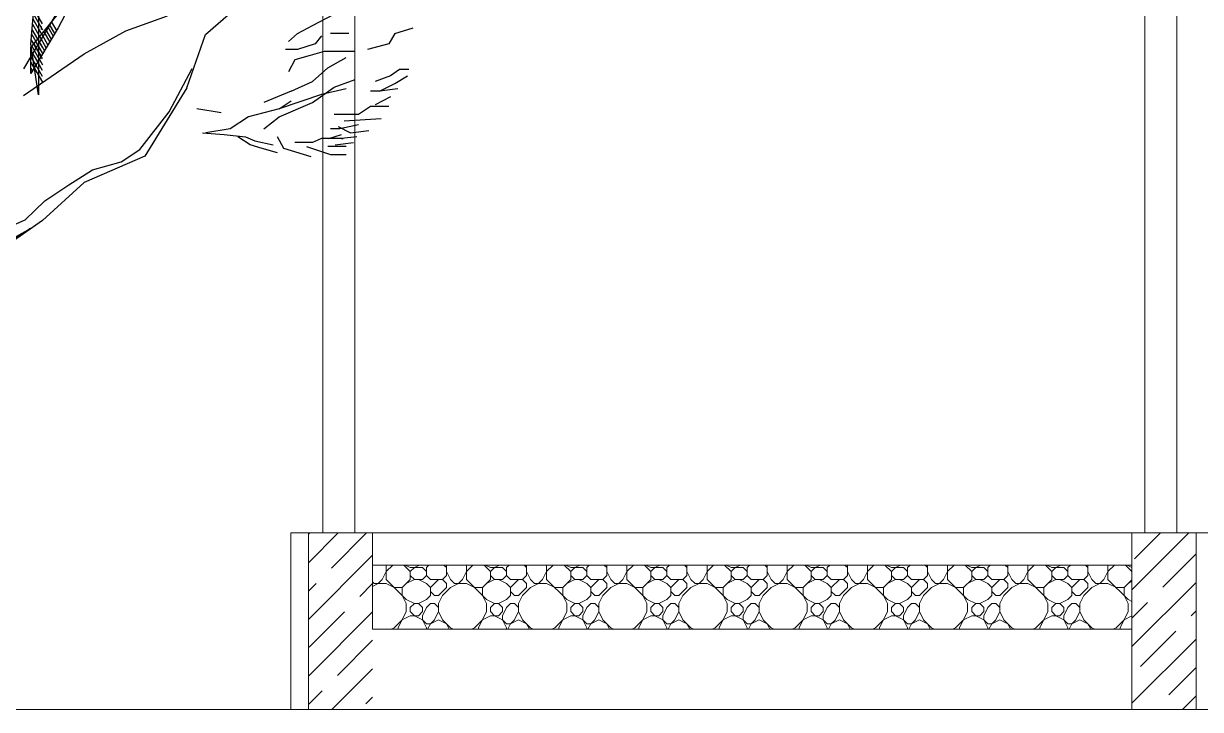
# Model space of a CAD drawing. Header units: millimetres. Extents: x 53645 to 137188, y 78097 to 135533.
# Drawn here: x 57314 to 60983, y 103030 to 105167 of the extents above; entities that cross this region are included whole.
import ezdxf

# ---------------------------------------------------------------- set-up
doc = ezdxf.new("R2010")
doc.units = ezdxf.units.MM
doc.layers.add('hatch', color=7, linetype='Continuous', lineweight=5)
doc.layers.add('Wall2', color=5, linetype='Continuous', lineweight=5)
doc.layers.add('tree', color=67, linetype='Continuous')

# ---------------------------------------------------------------- blocks, each defined once
blk = doc.blocks.new('z_03')
at = {"layer": 'tree', "color": 0}
for points in [[(-1165.5, 6391.1), (-933, 5556.4), (-795.7, 5039.3), (-795.7, 4273.2), (-743.7, 4626.4), (-795.7, 5255.3), (-976.2, 5848.6), (-1165.5, 6391.1)], [(-933, 4739.5), (-743.7, 4421.9), (-743.7, 4602.3), (-1028.2, 4955.5), (-1260.7, 5281.9), (-1028.2, 4921.2), (-933, 4739.5)], [(-1114.6, 5166.3), (-691.6, 4453.6)], [(-1827.4, 4322.8), (-1958.3, 4692.5), (-2381.3, 5062.1)], [(-2535.1, 4645.5), (-2598.6, 4701.4), (-2702.8, 4756), (-2852.7, 4836)], [(-823.7, 4767.4), (-764, 4871.6)], [(-761.4, 4836), (-823.7, 4726.8)], [(-691.6, 4269.4), (-1114.6, 4559.1), (-1404.3, 4717.9), (-1694, 4823.3)], [(-887.2, 4780.1), (-921.5, 4720.4)], [(-910.1, 4700.1), (-873.2, 4763.6)], [(-823.7, 4686.1), (-758.9, 4800.5)], [(-755.1, 4764.9), (-823.7, 4645.5)], [(-3277, 4701.4), (-3404.1, 4740.8)], [(-3277, 4701.4), (-3233.8, 4629), (-3086.5, 4589.6)], [(-2955.6, 4701.4), (-2828.5, 4701.4)], [(-2766.3, 4684.9), (-2721.8, 4629), (-2598.6, 4589.6), (-2516, 4589.6)], [(-860.5, 4745.8), (-898.7, 4681)], [(-885.9, 4660.7), (-846.6, 4729.3)], [(-832.6, 4712.8), (-874.5, 4640.4)], [(-818.6, 4695), (-861.8, 4620.1)], [(-850.4, 4599.7), (-805.9, 4678.5)], [(-750, 4693.7), (-823.7, 4564.2), (-826.2, 4560.3), (-778, 4644.2)], [(-823.7, 4604.8), (-752.5, 4729.3)], [(-814.8, 4748.4), (-814.8, 4728.1)], [(-791.9, 4660.7), (-838.9, 4580.7)], [(-823.7, 4523.5), (-746.2, 4658.2)], [(-744.9, 4620.1), (-823.7, 4482.8)], [(-764, 4627.7), (-814.8, 4540)], [(-803.4, 4519.7), (-751.3, 4609.9)], [(-3000.1, 4574.3), (-2785.3, 4574.3), (-2686.2, 4546.4), (-2579.5, 4518.4), (-2535.1, 4434.6)], [(-2555.4, 4299.9), (-2702.8, 4367.2), (-2809.5, 4462.5), (-2936.5, 4533.7)], [(-823.7, 4442.2), (-753.8, 4565.4)], [(-823.7, 4401.5), (-761.4, 4510.8)], [(-743.7, 4580.7), (-790.7, 4500.6)], [(-779.2, 4480.3), (-743.7, 4540)], [(-3372.3, 4451.1), (-3308.8, 4451.1)], [(-3308.8, 4451.1), (-3245.3, 4406.6), (-3138.5, 4367.2)], [(-438.7, 3127.2), (-438.7, 3170.4), (-475.6, 3170.4), (-475.6, 3189.5), (-506.1, 3189.5), (-506.1, 3213.6), (-741.1, 3344.5), (-438.7, 3146.3), (-506.1, 3319.1), (-704.3, 3405.5), (-840.2, 3536.3), (-1006.6, 3646.9), (-1173.1, 3752.3), (-1371.3, 3808.2), (-1500.9, 3894.6), (-1705.4, 4155.1), (-1865.5, 4457.4)], [(-743.7, 4499.4), (-766.5, 4460), (-769.1, 4456.2), (-823.7, 4360.9)], [(-743.7, 4458.7), (-755.1, 4439.6)], [(-3170.3, 4299.9), (-3277, 4352), (-3364.7, 4406.6)], [(-2364.8, 4038.2), (-2471.5, 4120.8), (-2702.8, 4221.1), (-2852.7, 4327.8), (-3000.1, 4379.9)], [(-3297.4, 4316.4), (-3170.3, 4299.9)], [(-3245.3, 4260.5), (-3138.5, 4204.6)], [(-3170.3, 4299.9), (-3106.8, 4299.9)], [(-2936.5, 4316.4), (-2766.3, 4275.8), (-2471.5, 4176.7), (-2364.8, 4148.7)], [(-2555.4, 4299.9), (-2364.8, 4221.1)], [(-1827.4, 4322.8), (-1536.4, 3847.6), (-1114.6, 3663.4), (-823.7, 3399.1), (-560.7, 3213.6), (-401.9, 3213.6)], [(-3233.8, 4193.2), (-3106.8, 4193.2)], [(-3106.8, 4193.2), (-3022.9, 4137.3), (-2852.7, 4137.3)], [(-2471.5, 4176.7), (-2555.4, 4232.6)], [(-2923.8, 4094.1), (-3181.7, 4109.3)], [(-2364.8, 4148.7), (-2258.1, 4120.8), (-2131, 4038.2), (-1960.8, 4010.2)], [(-2067.5, 4148.7), (-1897.3, 4176.7)], [(-2880.6, 4053.4), (-2968.3, 4010.2), (-3095.3, 4026.7)], [(-3022.9, 4066.1), (-2892.1, 4038.2), (-2828.5, 4038.2)], [(-3011.5, 3982.3), (-2904.8, 3970.8), (-2916.2, 3970.8), (-2828.5, 3970.8), (-2817.1, 3970.8), (-2904.8, 3998.8)], [(-2860.3, 3926.4), (-2987.4, 3942.9)], [(-2828.5, 3970.8), (-2766.3, 3970.8), (-2702.8, 3942.9), (-2579.5, 3942.9)], [(-2693.9, 3843.8), (-2503.3, 3899.7), (-2460.1, 3982.3)], [(-2460.1, 3871.7), (-2353.4, 3899.7), (-2269.5, 3926.4), (-2183.1, 3982.3)], [(-1936.7, 4010.2), (-2087.8, 3998.8), (-2237.8, 3982.3), (-2301.3, 3954.3), (-2428.3, 3926.4)], [(-2662.1, 3914.9), (-2828.5, 3859), (-2936.5, 3859)], [(-2936.5, 3914.9), (-2809.5, 3914.9)]]:
    blk.add_lwpolyline(points, dxfattribs=at)

msp = doc.modelspace()

# ---------------------------------------------------------------- linework, layer by layer
at = {"layer": 'hatch', "color": 251, "ltscale": 100}
for points in [[(58201.9, 103487.2), (58294.7, 103579.9)], [(58201.9, 103575.6), (58206.3, 103579.9)], [(58201.9, 103029.9), (58201.9, 103579.9)], [(58273.7, 103470.6), (58383.1, 103579.9)], [(58401.9, 103479.9), (58401.9, 103579.9)], [(60769.1, 103579.5), (60769.5, 103579.9)], [(60769.1, 103402.7), (60946.3, 103579.9)], [(60769.1, 103029.9), (60769.1, 103579.9)], [(60769.1, 103579.9), (60969.1, 103579.9)], [(60776.8, 103498.9), (60857.9, 103579.9)], [(60969.1, 103579.9), (60969.1, 103029.9)], [(58201.9, 103310.4), (58401.9, 103510.4)], [(60865.2, 103410.5), (60969.1, 103514.3)], [(58401.9, 103279.9), (58401.9, 103479.9)], [(58401.9, 103479.9), (60769.1, 103479.9)], [(58444.5, 103434.6), (58444.5, 103479.9)], [(58444.5, 103459.6), (58464.8, 103479.9)], [(58519.5, 103459.6), (58499.2, 103479.9)], [(58519.5, 103472.1), (58503.8, 103479.9)], [(58519.5, 103472.1), (58557, 103472.1)], [(58519.5, 103459.6), (58532, 103472.1)], [(58532, 103472.1), (58547.6, 103479.9)], [(58569.5, 103459.6), (58557, 103472.1)], [(58569.5, 103472.1), (58577.3, 103479.9)], [(58569.5, 103447.1), (58569.5, 103472.1)], [(58632, 103472.1), (58624.2, 103479.9)], [(58632, 103447.1), (58632, 103479.9)], [(58694.5, 103434.6), (58694.5, 103479.9)], [(58694.5, 103459.6), (58714.8, 103479.9)], [(58769.5, 103459.6), (58749.2, 103479.9)], [(58769.5, 103472.1), (58753.8, 103479.9)], [(58769.5, 103472.1), (58807, 103472.1)], [(58769.5, 103459.6), (58782, 103472.1)], [(58782, 103472.1), (58797.6, 103479.9)], [(58819.5, 103459.6), (58807, 103472.1)], [(58819.5, 103472.1), (58827.3, 103479.9)], [(58819.5, 103447.1), (58819.5, 103472.1)], [(58882, 103472.1), (58874.2, 103479.9)], [(58882, 103447.1), (58882, 103479.9)], [(58944.5, 103434.6), (58944.5, 103479.9)], [(58944.5, 103459.6), (58964.8, 103479.9)], [(59019.5, 103459.6), (58999.2, 103479.9)], [(59019.5, 103472.1), (59003.8, 103479.9)], [(59019.5, 103472.1), (59057, 103472.1)], [(59019.5, 103459.6), (59032, 103472.1)], [(59032, 103472.1), (59047.6, 103479.9)], [(59069.5, 103459.6), (59057, 103472.1)], [(59069.5, 103472.1), (59077.3, 103479.9)], [(59069.5, 103447.1), (59069.5, 103472.1)], [(59132, 103472.1), (59124.2, 103479.9)], [(59132, 103447.1), (59132, 103479.9)], [(59194.5, 103434.6), (59194.5, 103479.9)], [(59194.5, 103459.6), (59214.8, 103479.9)], [(59269.5, 103459.6), (59249.2, 103479.9)], [(59269.5, 103472.1), (59253.8, 103479.9)], [(59269.5, 103472.1), (59307, 103472.1)], [(59269.5, 103459.6), (59282, 103472.1)], [(59282, 103472.1), (59297.6, 103479.9)], [(59319.5, 103459.6), (59307, 103472.1)], [(59319.5, 103472.1), (59327.3, 103479.9)], [(59319.5, 103447.1), (59319.5, 103472.1)], [(59382, 103472.1), (59374.2, 103479.9)], [(59382, 103447.1), (59382, 103479.9)], [(59444.5, 103434.6), (59444.5, 103479.9)], [(59444.5, 103459.6), (59464.8, 103479.9)], [(59519.5, 103459.6), (59499.2, 103479.9)], [(59519.5, 103472.1), (59503.8, 103479.9)], [(59519.5, 103472.1), (59557, 103472.1)], [(59519.5, 103459.6), (59532, 103472.1)], [(59532, 103472.1), (59547.6, 103479.9)], [(59569.5, 103459.6), (59557, 103472.1)], [(59569.5, 103472.1), (59577.3, 103479.9)], [(59569.5, 103447.1), (59569.5, 103472.1)], [(59632, 103472.1), (59624.2, 103479.9)], [(59632, 103447.1), (59632, 103479.9)], [(59694.5, 103434.6), (59694.5, 103479.9)], [(59694.5, 103459.6), (59714.8, 103479.9)], [(59769.5, 103459.6), (59749.2, 103479.9)], [(59769.5, 103472.1), (59753.8, 103479.9)], [(59769.5, 103472.1), (59807, 103472.1)], [(59769.5, 103459.6), (59782, 103472.1)], [(59782, 103472.1), (59797.6, 103479.9)], [(59819.5, 103459.6), (59807, 103472.1)], [(59819.5, 103472.1), (59827.3, 103479.9)], [(59819.5, 103447.1), (59819.5, 103472.1)], [(59882, 103472.1), (59874.2, 103479.9)], [(59882, 103447.1), (59882, 103479.9)], [(59944.5, 103434.6), (59944.5, 103479.9)], [(59944.5, 103459.6), (59964.8, 103479.9)], [(60019.5, 103459.6), (59999.2, 103479.9)], [(60019.5, 103472.1), (60003.8, 103479.9)], [(60019.5, 103472.1), (60057, 103472.1)], [(60019.5, 103459.6), (60032, 103472.1)], [(60032, 103472.1), (60047.6, 103479.9)], [(60069.5, 103459.6), (60057, 103472.1)], [(60069.5, 103472.1), (60077.3, 103479.9)], [(60069.5, 103447.1), (60069.5, 103472.1)], [(60132, 103472.1), (60124.2, 103479.9)], [(60132, 103447.1), (60132, 103479.9)], [(60194.5, 103434.6), (60194.5, 103479.9)], [(60194.5, 103459.6), (60214.8, 103479.9)], [(60269.5, 103459.6), (60249.2, 103479.9)], [(60269.5, 103472.1), (60253.8, 103479.9)], [(60269.5, 103472.1), (60307, 103472.1)], [(60269.5, 103459.6), (60282, 103472.1)], [(60282, 103472.1), (60297.6, 103479.9)], [(60319.5, 103459.6), (60307, 103472.1)], [(60319.5, 103472.1), (60327.3, 103479.9)], [(60319.5, 103447.1), (60319.5, 103472.1)], [(60382, 103472.1), (60374.2, 103479.9)], [(60382, 103447.1), (60382, 103479.9)], [(60444.5, 103434.6), (60444.5, 103479.9)], [(60444.5, 103459.6), (60464.8, 103479.9)], [(60519.5, 103459.6), (60499.2, 103479.9)], [(60519.5, 103472.1), (60503.8, 103479.9)], [(60519.5, 103472.1), (60557, 103472.1)], [(60519.5, 103459.6), (60532, 103472.1)], [(60532, 103472.1), (60547.6, 103479.9)], [(60569.5, 103459.6), (60557, 103472.1)], [(60569.5, 103472.1), (60577.3, 103479.9)], [(60569.5, 103447.1), (60569.5, 103472.1)], [(60632, 103472.1), (60624.2, 103479.9)], [(60632, 103447.1), (60632, 103479.9)], [(60694.5, 103434.6), (60694.5, 103479.9)], [(60694.5, 103459.6), (60714.8, 103479.9)], [(60769.1, 103460), (60749.2, 103479.9)], [(60769.1, 103472.3), (60753.8, 103479.9)], [(60769.1, 103479.9), (60769.1, 103279.9)], [(58419.5, 103422.1), (58432, 103434.6)], [(58432, 103434.6), (58444.5, 103459.6)], [(58507, 103372.1), (58444.5, 103434.6)], [(58494.5, 103409.6), (58519.5, 103434.6)], [(58507, 103422.1), (58532, 103434.6)], [(58519.5, 103434.6), (58519.5, 103459.6)], [(58532, 103434.6), (58519.5, 103447.1)], [(58532, 103434.6), (58557, 103434.6)], [(58569.5, 103422.1), (58544.5, 103434.6)], [(58557, 103434.6), (58569.5, 103447.1)], [(58582, 103434.6), (58569.5, 103447.1)], [(58582, 103434.6), (58619.5, 103434.6)], [(58582, 103409.6), (58607, 103434.6)], [(58619.5, 103434.6), (58632, 103447.1)], [(58632, 103422.1), (58619.5, 103434.6)], [(58644.5, 103434.6), (58632, 103459.6)], [(58657, 103422.1), (58644.5, 103434.6)], [(58669.5, 103422.1), (58682, 103434.6)], [(58682, 103434.6), (58694.5, 103459.6)], [(58757, 103372.1), (58694.5, 103434.6)], [(58744.5, 103409.6), (58769.5, 103434.6)], [(58757, 103422.1), (58782, 103434.6)], [(58769.5, 103434.6), (58769.5, 103459.6)], [(58782, 103434.6), (58769.5, 103447.1)], [(58782, 103434.6), (58807, 103434.6)], [(58819.5, 103422.1), (58794.5, 103434.6)], [(58807, 103434.6), (58819.5, 103447.1)], [(58832, 103434.6), (58819.5, 103447.1)], [(58832, 103434.6), (58869.5, 103434.6)], [(58832, 103409.6), (58857, 103434.6)], [(58869.5, 103434.6), (58882, 103447.1)], [(58882, 103422.1), (58869.5, 103434.6)], [(58894.5, 103434.6), (58882, 103459.6)], [(58907, 103422.1), (58894.5, 103434.6)], [(58919.5, 103422.1), (58932, 103434.6)], [(58932, 103434.6), (58944.5, 103459.6)], [(59007, 103372.1), (58944.5, 103434.6)], [(58994.5, 103409.6), (59019.5, 103434.6)], [(59007, 103422.1), (59032, 103434.6)], [(59019.5, 103434.6), (59019.5, 103459.6)], [(59032, 103434.6), (59019.5, 103447.1)], [(59032, 103434.6), (59057, 103434.6)], [(59069.5, 103422.1), (59044.5, 103434.6)], [(59057, 103434.6), (59069.5, 103447.1)], [(59082, 103434.6), (59069.5, 103447.1)], [(59082, 103434.6), (59119.5, 103434.6)], [(59082, 103409.6), (59107, 103434.6)], [(59119.5, 103434.6), (59132, 103447.1)], [(59132, 103422.1), (59119.5, 103434.6)], [(59144.5, 103434.6), (59132, 103459.6)], [(59157, 103422.1), (59144.5, 103434.6)], [(59169.5, 103422.1), (59182, 103434.6)], [(59182, 103434.6), (59194.5, 103459.6)], [(59257, 103372.1), (59194.5, 103434.6)], [(59244.5, 103409.6), (59269.5, 103434.6)], [(59257, 103422.1), (59282, 103434.6)], [(59269.5, 103434.6), (59269.5, 103459.6)], [(59282, 103434.6), (59269.5, 103447.1)], [(59282, 103434.6), (59307, 103434.6)], [(59319.5, 103422.1), (59294.5, 103434.6)], [(59307, 103434.6), (59319.5, 103447.1)], [(59332, 103434.6), (59319.5, 103447.1)], [(59332, 103434.6), (59369.5, 103434.6)], [(59332, 103409.6), (59357, 103434.6)], [(59369.5, 103434.6), (59382, 103447.1)], [(59382, 103422.1), (59369.5, 103434.6)], [(59394.5, 103434.6), (59382, 103459.6)], [(59407, 103422.1), (59394.5, 103434.6)], [(59419.5, 103422.1), (59432, 103434.6)], [(59432, 103434.6), (59444.5, 103459.6)], [(59507, 103372.1), (59444.5, 103434.6)], [(59494.5, 103409.6), (59519.5, 103434.6)], [(59507, 103422.1), (59532, 103434.6)], [(59519.5, 103434.6), (59519.5, 103459.6)], [(59532, 103434.6), (59519.5, 103447.1)], [(59532, 103434.6), (59557, 103434.6)], [(59569.5, 103422.1), (59544.5, 103434.6)], [(59557, 103434.6), (59569.5, 103447.1)], [(59582, 103434.6), (59569.5, 103447.1)], [(59582, 103434.6), (59619.5, 103434.6)], [(59582, 103409.6), (59607, 103434.6)], [(59619.5, 103434.6), (59632, 103447.1)], [(59632, 103422.1), (59619.5, 103434.6)], [(59644.5, 103434.6), (59632, 103459.6)], [(59657, 103422.1), (59644.5, 103434.6)], [(59669.5, 103422.1), (59682, 103434.6)], [(59682, 103434.6), (59694.5, 103459.6)], [(59757, 103372.1), (59694.5, 103434.6)], [(59744.5, 103409.6), (59769.5, 103434.6)], [(59757, 103422.1), (59782, 103434.6)], [(59769.5, 103434.6), (59769.5, 103459.6)], [(59782, 103434.6), (59769.5, 103447.1)], [(59782, 103434.6), (59807, 103434.6)], [(59819.5, 103422.1), (59794.5, 103434.6)], [(59807, 103434.6), (59819.5, 103447.1)], [(59832, 103434.6), (59819.5, 103447.1)], [(59832, 103434.6), (59869.5, 103434.6)], [(59832, 103409.6), (59857, 103434.6)], [(59869.5, 103434.6), (59882, 103447.1)], [(59882, 103422.1), (59869.5, 103434.6)], [(59894.5, 103434.6), (59882, 103459.6)], [(59907, 103422.1), (59894.5, 103434.6)], [(59919.5, 103422.1), (59932, 103434.6)], [(59932, 103434.6), (59944.5, 103459.6)], [(60007, 103372.1), (59944.5, 103434.6)], [(59994.5, 103409.6), (60019.5, 103434.6)], [(60007, 103422.1), (60032, 103434.6)], [(60019.5, 103434.6), (60019.5, 103459.6)], [(60032, 103434.6), (60019.5, 103447.1)], [(60032, 103434.6), (60057, 103434.6)], [(60069.5, 103422.1), (60044.5, 103434.6)], [(60057, 103434.6), (60069.5, 103447.1)], [(60082, 103434.6), (60069.5, 103447.1)], [(60082, 103434.6), (60119.5, 103434.6)], [(60082, 103409.6), (60107, 103434.6)], [(60119.5, 103434.6), (60132, 103447.1)], [(60132, 103422.1), (60119.5, 103434.6)], [(60144.5, 103434.6), (60132, 103459.6)], [(60157, 103422.1), (60144.5, 103434.6)], [(60169.5, 103422.1), (60182, 103434.6)], [(60182, 103434.6), (60194.5, 103459.6)], [(60257, 103372.1), (60194.5, 103434.6)], [(60244.5, 103409.6), (60269.5, 103434.6)], [(60257, 103422.1), (60282, 103434.6)], [(60269.5, 103434.6), (60269.5, 103459.6)], [(60282, 103434.6), (60269.5, 103447.1)], [(60282, 103434.6), (60307, 103434.6)], [(60319.5, 103422.1), (60294.5, 103434.6)], [(60307, 103434.6), (60319.5, 103447.1)], [(60332, 103434.6), (60319.5, 103447.1)], [(60332, 103434.6), (60369.5, 103434.6)], [(60332, 103409.6), (60357, 103434.6)], [(60369.5, 103434.6), (60382, 103447.1)], [(60382, 103422.1), (60369.5, 103434.6)], [(60394.5, 103434.6), (60382, 103459.6)], [(60407, 103422.1), (60394.5, 103434.6)], [(60419.5, 103422.1), (60432, 103434.6)], [(60432, 103434.6), (60444.5, 103459.6)], [(60507, 103372.1), (60444.5, 103434.6)], [(60494.5, 103409.6), (60519.5, 103434.6)], [(60507, 103422.1), (60532, 103434.6)], [(60519.5, 103434.6), (60519.5, 103459.6)], [(60532, 103434.6), (60519.5, 103447.1)], [(60532, 103434.6), (60557, 103434.6)], [(60569.5, 103422.1), (60544.5, 103434.6)], [(60557, 103434.6), (60569.5, 103447.1)], [(60582, 103434.6), (60569.5, 103447.1)], [(60582, 103434.6), (60619.5, 103434.6)], [(60582, 103409.6), (60607, 103434.6)], [(60619.5, 103434.6), (60632, 103447.1)], [(60632, 103422.1), (60619.5, 103434.6)], [(60644.5, 103434.6), (60632, 103459.6)], [(60657, 103422.1), (60644.5, 103434.6)], [(60669.5, 103422.1), (60682, 103434.6)], [(60682, 103434.6), (60694.5, 103459.6)], [(60757, 103372.1), (60694.5, 103434.6)], [(60744.5, 103409.6), (60769.1, 103434.2)], [(58201.9, 103398.8), (58226, 103422.8)], [(58362.1, 103382.2), (58401.9, 103422)], [(58407, 103422.1), (58401.9, 103427.2)], [(58401.9, 103413.3), (58419.5, 103422.1)], [(58407, 103422.1), (58444.5, 103422.1)], [(58469.5, 103409.6), (58444.5, 103422.1)], [(58469.5, 103409.6), (58494.5, 103409.6)], [(58494.5, 103384.6), (58494.5, 103409.6)], [(58582, 103409.6), (58569.5, 103422.1)], [(58582, 103384.6), (58582, 103409.6)], [(58594.5, 103384.6), (58582, 103397.1)], [(58607, 103384.6), (58632, 103409.6)], [(58619.5, 103384.6), (58644.5, 103409.6)], [(58632, 103409.6), (58632, 103422.1)], [(58644.5, 103409.6), (58669.5, 103422.1)], [(58657, 103422.1), (58694.5, 103422.1)], [(58719.5, 103409.6), (58694.5, 103422.1)], [(58719.5, 103409.6), (58744.5, 103409.6)], [(58744.5, 103384.6), (58744.5, 103409.6)], [(58832, 103409.6), (58819.5, 103422.1)], [(58832, 103384.6), (58832, 103409.6)], [(58844.5, 103384.6), (58832, 103397.1)], [(58857, 103384.6), (58882, 103409.6)], [(58869.5, 103384.6), (58894.5, 103409.6)], [(58882, 103409.6), (58882, 103422.1)], [(58894.5, 103409.6), (58919.5, 103422.1)], [(58907, 103422.1), (58944.5, 103422.1)], [(58969.5, 103409.6), (58944.5, 103422.1)], [(58969.5, 103409.6), (58994.5, 103409.6)], [(58994.5, 103384.6), (58994.5, 103409.6)], [(59082, 103409.6), (59069.5, 103422.1)], [(59082, 103384.6), (59082, 103409.6)], [(59094.5, 103384.6), (59082, 103397.1)], [(59107, 103384.6), (59132, 103409.6)], [(59119.5, 103384.6), (59144.5, 103409.6)], [(59132, 103409.6), (59132, 103422.1)], [(59144.5, 103409.6), (59169.5, 103422.1)], [(59157, 103422.1), (59194.5, 103422.1)], [(59219.5, 103409.6), (59194.5, 103422.1)], [(59219.5, 103409.6), (59244.5, 103409.6)], [(59244.5, 103384.6), (59244.5, 103409.6)], [(59332, 103409.6), (59319.5, 103422.1)], [(59332, 103384.6), (59332, 103409.6)], [(59344.5, 103384.6), (59332, 103397.1)], [(59357, 103384.6), (59382, 103409.6)], [(59369.5, 103384.6), (59394.5, 103409.6)], [(59382, 103409.6), (59382, 103422.1)], [(59394.5, 103409.6), (59419.5, 103422.1)], [(59407, 103422.1), (59444.5, 103422.1)], [(59469.5, 103409.6), (59444.5, 103422.1)], [(59469.5, 103409.6), (59494.5, 103409.6)], [(59494.5, 103384.6), (59494.5, 103409.6)], [(59582, 103409.6), (59569.5, 103422.1)], [(59582, 103384.6), (59582, 103409.6)], [(59594.5, 103384.6), (59582, 103397.1)], [(59607, 103384.6), (59632, 103409.6)], [(59619.5, 103384.6), (59644.5, 103409.6)], [(59632, 103409.6), (59632, 103422.1)], [(59644.5, 103409.6), (59669.5, 103422.1)], [(59657, 103422.1), (59694.5, 103422.1)], [(59719.5, 103409.6), (59694.5, 103422.1)], [(59719.5, 103409.6), (59744.5, 103409.6)], [(59744.5, 103384.6), (59744.5, 103409.6)], [(59832, 103409.6), (59819.5, 103422.1)], [(59832, 103384.6), (59832, 103409.6)], [(59844.5, 103384.6), (59832, 103397.1)], [(59857, 103384.6), (59882, 103409.6)], [(59869.5, 103384.6), (59894.5, 103409.6)], [(59882, 103409.6), (59882, 103422.1)], [(59894.5, 103409.6), (59919.5, 103422.1)], [(59907, 103422.1), (59944.5, 103422.1)], [(59969.5, 103409.6), (59944.5, 103422.1)], [(59969.5, 103409.6), (59994.5, 103409.6)], [(59994.5, 103384.6), (59994.5, 103409.6)], [(60082, 103409.6), (60069.5, 103422.1)], [(60082, 103384.6), (60082, 103409.6)], [(60094.5, 103384.6), (60082, 103397.1)], [(60107, 103384.6), (60132, 103409.6)], [(60119.5, 103384.6), (60144.5, 103409.6)], [(60132, 103409.6), (60132, 103422.1)], [(60144.5, 103409.6), (60169.5, 103422.1)], [(60157, 103422.1), (60194.5, 103422.1)], [(60219.5, 103409.6), (60194.5, 103422.1)], [(60219.5, 103409.6), (60244.5, 103409.6)], [(60244.5, 103384.6), (60244.5, 103409.6)], [(60332, 103409.6), (60319.5, 103422.1)], [(60332, 103384.6), (60332, 103409.6)], [(60344.5, 103384.6), (60332, 103397.1)], [(60357, 103384.6), (60382, 103409.6)], [(60369.5, 103384.6), (60394.5, 103409.6)], [(60382, 103409.6), (60382, 103422.1)], [(60394.5, 103409.6), (60419.5, 103422.1)], [(60407, 103422.1), (60444.5, 103422.1)], [(60469.5, 103409.6), (60444.5, 103422.1)], [(60469.5, 103409.6), (60494.5, 103409.6)], [(60494.5, 103384.6), (60494.5, 103409.6)], [(60582, 103409.6), (60569.5, 103422.1)], [(60582, 103384.6), (60582, 103409.6)], [(60594.5, 103384.6), (60582, 103397.1)], [(60607, 103384.6), (60632, 103409.6)], [(60619.5, 103384.6), (60644.5, 103409.6)], [(60632, 103409.6), (60632, 103422.1)], [(60644.5, 103409.6), (60669.5, 103422.1)], [(60657, 103422.1), (60694.5, 103422.1)], [(60719.5, 103409.6), (60694.5, 103422.1)], [(60719.5, 103409.6), (60744.5, 103409.6)], [(60744.5, 103384.6), (60744.5, 103409.6)], [(60757, 103422.1), (60769.1, 103428.2)], [(60769.1, 103225.9), (60969.1, 103425.9)], [(58507, 103359.6), (58494.5, 103384.6)], [(58532, 103359.6), (58507, 103372.1)], [(58507, 103334.6), (58507, 103359.6)], [(58519.5, 103347.1), (58532, 103359.6)], [(58532, 103359.6), (58544.5, 103359.6)], [(58544.5, 103359.6), (58569.5, 103372.1)], [(58557, 103347.1), (58544.5, 103359.6)], [(58569.5, 103372.1), (58582, 103384.6)], [(58569.5, 103347.1), (58582, 103359.6)], [(58582, 103359.6), (58594.5, 103359.6)], [(58594.5, 103384.6), (58607, 103384.6)], [(58607, 103347.1), (58594.5, 103359.6)], [(58619.5, 103384.6), (58607, 103359.6)], [(58607, 103334.6), (58607, 103359.6)], [(58757, 103359.6), (58744.5, 103384.6)], [(58782, 103359.6), (58757, 103372.1)], [(58757, 103334.6), (58757, 103359.6)], [(58769.5, 103347.1), (58782, 103359.6)], [(58782, 103359.6), (58794.5, 103359.6)], [(58794.5, 103359.6), (58819.5, 103372.1)], [(58807, 103347.1), (58794.5, 103359.6)], [(58819.5, 103372.1), (58832, 103384.6)], [(58819.5, 103347.1), (58832, 103359.6)], [(58832, 103359.6), (58844.5, 103359.6)], [(58844.5, 103384.6), (58857, 103384.6)], [(58857, 103347.1), (58844.5, 103359.6)], [(58869.5, 103384.6), (58857, 103359.6)], [(58857, 103334.6), (58857, 103359.6)], [(59007, 103359.6), (58994.5, 103384.6)], [(59032, 103359.6), (59007, 103372.1)], [(59007, 103334.6), (59007, 103359.6)], [(59019.5, 103347.1), (59032, 103359.6)], [(59032, 103359.6), (59044.5, 103359.6)], [(59044.5, 103359.6), (59069.5, 103372.1)], [(59057, 103347.1), (59044.5, 103359.6)], [(59069.5, 103372.1), (59082, 103384.6)], [(59069.5, 103347.1), (59082, 103359.6)], [(59082, 103359.6), (59094.5, 103359.6)], [(59094.5, 103384.6), (59107, 103384.6)], [(59107, 103347.1), (59094.5, 103359.6)], [(59119.5, 103384.6), (59107, 103359.6)], [(59107, 103334.6), (59107, 103359.6)], [(59257, 103359.6), (59244.5, 103384.6)], [(59282, 103359.6), (59257, 103372.1)], [(59257, 103334.6), (59257, 103359.6)], [(59269.5, 103347.1), (59282, 103359.6)], [(59282, 103359.6), (59294.5, 103359.6)], [(59294.5, 103359.6), (59319.5, 103372.1)], [(59307, 103347.1), (59294.5, 103359.6)], [(59319.5, 103372.1), (59332, 103384.6)], [(59319.5, 103347.1), (59332, 103359.6)], [(59332, 103359.6), (59344.5, 103359.6)], [(59344.5, 103384.6), (59357, 103384.6)], [(59357, 103347.1), (59344.5, 103359.6)], [(59369.5, 103384.6), (59357, 103359.6)], [(59357, 103334.6), (59357, 103359.6)], [(59507, 103359.6), (59494.5, 103384.6)], [(59532, 103359.6), (59507, 103372.1)], [(59507, 103334.6), (59507, 103359.6)], [(59519.5, 103347.1), (59532, 103359.6)], [(59532, 103359.6), (59544.5, 103359.6)], [(59544.5, 103359.6), (59569.5, 103372.1)], [(59557, 103347.1), (59544.5, 103359.6)], [(59569.5, 103372.1), (59582, 103384.6)], [(59569.5, 103347.1), (59582, 103359.6)], [(59582, 103359.6), (59594.5, 103359.6)], [(59594.5, 103384.6), (59607, 103384.6)], [(59607, 103347.1), (59594.5, 103359.6)], [(59619.5, 103384.6), (59607, 103359.6)], [(59607, 103334.6), (59607, 103359.6)], [(59757, 103359.6), (59744.5, 103384.6)], [(59782, 103359.6), (59757, 103372.1)], [(59757, 103334.6), (59757, 103359.6)], [(59769.5, 103347.1), (59782, 103359.6)], [(59782, 103359.6), (59794.5, 103359.6)], [(59794.5, 103359.6), (59819.5, 103372.1)], [(59807, 103347.1), (59794.5, 103359.6)], [(59819.5, 103372.1), (59832, 103384.6)], [(59819.5, 103347.1), (59832, 103359.6)], [(59832, 103359.6), (59844.5, 103359.6)], [(59844.5, 103384.6), (59857, 103384.6)], [(59857, 103347.1), (59844.5, 103359.6)], [(59869.5, 103384.6), (59857, 103359.6)], [(59857, 103334.6), (59857, 103359.6)], [(60007, 103359.6), (59994.5, 103384.6)], [(60032, 103359.6), (60007, 103372.1)], [(60007, 103334.6), (60007, 103359.6)], [(60019.5, 103347.1), (60032, 103359.6)], [(60032, 103359.6), (60044.5, 103359.6)], [(60044.5, 103359.6), (60069.5, 103372.1)], [(60057, 103347.1), (60044.5, 103359.6)], [(60069.5, 103372.1), (60082, 103384.6)], [(60069.5, 103347.1), (60082, 103359.6)], [(60082, 103359.6), (60094.5, 103359.6)], [(60094.5, 103384.6), (60107, 103384.6)], [(60107, 103347.1), (60094.5, 103359.6)], [(60119.5, 103384.6), (60107, 103359.6)], [(60107, 103334.6), (60107, 103359.6)], [(60257, 103359.6), (60244.5, 103384.6)], [(60282, 103359.6), (60257, 103372.1)], [(60257, 103334.6), (60257, 103359.6)], [(60269.5, 103347.1), (60282, 103359.6)], [(60282, 103359.6), (60294.5, 103359.6)], [(60294.5, 103359.6), (60319.5, 103372.1)], [(60307, 103347.1), (60294.5, 103359.6)], [(60319.5, 103372.1), (60332, 103384.6)], [(60319.5, 103347.1), (60332, 103359.6)], [(60332, 103359.6), (60344.5, 103359.6)], [(60344.5, 103384.6), (60357, 103384.6)], [(60357, 103347.1), (60344.5, 103359.6)], [(60369.5, 103384.6), (60357, 103359.6)], [(60357, 103334.6), (60357, 103359.6)], [(60507, 103359.6), (60494.5, 103384.6)], [(60532, 103359.6), (60507, 103372.1)], [(60507, 103334.6), (60507, 103359.6)], [(60519.5, 103347.1), (60532, 103359.6)], [(60532, 103359.6), (60544.5, 103359.6)], [(60544.5, 103359.6), (60569.5, 103372.1)], [(60557, 103347.1), (60544.5, 103359.6)], [(60569.5, 103372.1), (60582, 103384.6)], [(60569.5, 103347.1), (60582, 103359.6)], [(60582, 103359.6), (60594.5, 103359.6)], [(60594.5, 103384.6), (60607, 103384.6)], [(60607, 103347.1), (60594.5, 103359.6)], [(60619.5, 103384.6), (60607, 103359.6)], [(60607, 103334.6), (60607, 103359.6)], [(60757, 103359.6), (60744.5, 103384.6)], [(60769.1, 103366.1), (60757, 103372.1)], [(60757, 103334.6), (60757, 103359.6)], [(60769.1, 103314.3), (60817.5, 103362.7)], [(58201.9, 103133.6), (58401.9, 103333.6)], [(58203.9, 103224), (58314.3, 103334.4)], [(58482, 103284.6), (58507, 103334.6)], [(58494.5, 103309.6), (58519.5, 103322.1)], [(58519.5, 103334.6), (58519.5, 103347.1)], [(58532, 103322.1), (58519.5, 103334.6)], [(58519.5, 103322.1), (58544.5, 103322.1)], [(58557, 103309.6), (58532, 103322.1)], [(58544.5, 103322.1), (58557, 103334.6)], [(58557, 103334.6), (58557, 103347.1)], [(58557, 103322.1), (58569.5, 103347.1)], [(58557, 103309.6), (58557, 103322.1)], [(58594.5, 103309.6), (58607, 103334.6)], [(58619.5, 103309.6), (58607, 103334.6)], [(58732, 103284.6), (58757, 103334.6)], [(58744.5, 103309.6), (58769.5, 103322.1)], [(58769.5, 103334.6), (58769.5, 103347.1)], [(58782, 103322.1), (58769.5, 103334.6)], [(58769.5, 103322.1), (58794.5, 103322.1)], [(58807, 103309.6), (58782, 103322.1)], [(58794.5, 103322.1), (58807, 103334.6)], [(58807, 103334.6), (58807, 103347.1)], [(58807, 103322.1), (58819.5, 103347.1)], [(58807, 103309.6), (58807, 103322.1)], [(58844.5, 103309.6), (58857, 103334.6)], [(58869.5, 103309.6), (58857, 103334.6)], [(58982, 103284.6), (59007, 103334.6)], [(58994.5, 103309.6), (59019.5, 103322.1)], [(59019.5, 103334.6), (59019.5, 103347.1)], [(59032, 103322.1), (59019.5, 103334.6)], [(59019.5, 103322.1), (59044.5, 103322.1)], [(59057, 103309.6), (59032, 103322.1)], [(59044.5, 103322.1), (59057, 103334.6)], [(59057, 103334.6), (59057, 103347.1)], [(59057, 103322.1), (59069.5, 103347.1)], [(59057, 103309.6), (59057, 103322.1)], [(59094.5, 103309.6), (59107, 103334.6)], [(59119.5, 103309.6), (59107, 103334.6)], [(59232, 103284.6), (59257, 103334.6)], [(59244.5, 103309.6), (59269.5, 103322.1)], [(59269.5, 103334.6), (59269.5, 103347.1)], [(59282, 103322.1), (59269.5, 103334.6)], [(59269.5, 103322.1), (59294.5, 103322.1)], [(59307, 103309.6), (59282, 103322.1)], [(59294.5, 103322.1), (59307, 103334.6)], [(59307, 103334.6), (59307, 103347.1)], [(59307, 103322.1), (59319.5, 103347.1)], [(59307, 103309.6), (59307, 103322.1)], [(59344.5, 103309.6), (59357, 103334.6)], [(59369.5, 103309.6), (59357, 103334.6)], [(59482, 103284.6), (59507, 103334.6)], [(59494.5, 103309.6), (59519.5, 103322.1)], [(59519.5, 103334.6), (59519.5, 103347.1)], [(59532, 103322.1), (59519.5, 103334.6)], [(59519.5, 103322.1), (59544.5, 103322.1)], [(59557, 103309.6), (59532, 103322.1)], [(59544.5, 103322.1), (59557, 103334.6)], [(59557, 103334.6), (59557, 103347.1)], [(59557, 103322.1), (59569.5, 103347.1)], [(59557, 103309.6), (59557, 103322.1)], [(59594.5, 103309.6), (59607, 103334.6)], [(59619.5, 103309.6), (59607, 103334.6)], [(59732, 103284.6), (59757, 103334.6)], [(59744.5, 103309.6), (59769.5, 103322.1)], [(59769.5, 103334.6), (59769.5, 103347.1)], [(59782, 103322.1), (59769.5, 103334.6)], [(59769.5, 103322.1), (59794.5, 103322.1)], [(59807, 103309.6), (59782, 103322.1)], [(59794.5, 103322.1), (59807, 103334.6)], [(59807, 103334.6), (59807, 103347.1)], [(59807, 103322.1), (59819.5, 103347.1)], [(59807, 103309.6), (59807, 103322.1)], [(59844.5, 103309.6), (59857, 103334.6)], [(59869.5, 103309.6), (59857, 103334.6)], [(59982, 103284.6), (60007, 103334.6)], [(59994.5, 103309.6), (60019.5, 103322.1)], [(60019.5, 103334.6), (60019.5, 103347.1)], [(60032, 103322.1), (60019.5, 103334.6)], [(60019.5, 103322.1), (60044.5, 103322.1)], [(60057, 103309.6), (60032, 103322.1)], [(60044.5, 103322.1), (60057, 103334.6)], [(60057, 103334.6), (60057, 103347.1)], [(60057, 103322.1), (60069.5, 103347.1)], [(60057, 103309.6), (60057, 103322.1)], [(60094.5, 103309.6), (60107, 103334.6)], [(60119.5, 103309.6), (60107, 103334.6)], [(60232, 103284.6), (60257, 103334.6)], [(60244.5, 103309.6), (60269.5, 103322.1)], [(60269.5, 103334.6), (60269.5, 103347.1)], [(60282, 103322.1), (60269.5, 103334.6)], [(60269.5, 103322.1), (60294.5, 103322.1)], [(60307, 103309.6), (60282, 103322.1)], [(60294.5, 103322.1), (60307, 103334.6)], [(60307, 103334.6), (60307, 103347.1)], [(60307, 103322.1), (60319.5, 103347.1)], [(60307, 103309.6), (60307, 103322.1)], [(60344.5, 103309.6), (60357, 103334.6)], [(60369.5, 103309.6), (60357, 103334.6)], [(60482, 103284.6), (60507, 103334.6)], [(60494.5, 103309.6), (60519.5, 103322.1)], [(60519.5, 103334.6), (60519.5, 103347.1)], [(60532, 103322.1), (60519.5, 103334.6)], [(60519.5, 103322.1), (60544.5, 103322.1)], [(60557, 103309.6), (60532, 103322.1)], [(60544.5, 103322.1), (60557, 103334.6)], [(60557, 103334.6), (60557, 103347.1)], [(60557, 103322.1), (60569.5, 103347.1)], [(60557, 103309.6), (60557, 103322.1)], [(60594.5, 103309.6), (60607, 103334.6)], [(60619.5, 103309.6), (60607, 103334.6)], [(60732, 103284.6), (60757, 103334.6)], [(60744.5, 103309.6), (60769.1, 103321.9)], [(60953.6, 103322.1), (60969.1, 103337.6)], [(58469.5, 103284.6), (58494.5, 103309.6)], [(58569.5, 103297.1), (58557, 103309.6)], [(58569.5, 103284.6), (58557, 103309.6)], [(58569.5, 103297.1), (58582, 103297.1)], [(58573.4, 103279.9), (58582, 103297.1)], [(58582, 103297.1), (58594.5, 103309.6)], [(58582, 103297.1), (58607, 103309.6)], [(58632, 103297.1), (58607, 103309.6)], [(58632, 103297.1), (58607, 103309.6)], [(58644.5, 103284.6), (58619.5, 103309.6)], [(58640.6, 103279.9), (58632, 103297.1)], [(58719.5, 103284.6), (58744.5, 103309.6)], [(58819.5, 103297.1), (58807, 103309.6)], [(58819.5, 103284.6), (58807, 103309.6)], [(58819.5, 103297.1), (58832, 103297.1)], [(58823.4, 103279.9), (58832, 103297.1)], [(58832, 103297.1), (58844.5, 103309.6)], [(58832, 103297.1), (58857, 103309.6)], [(58882, 103297.1), (58857, 103309.6)], [(58882, 103297.1), (58857, 103309.6)], [(58894.5, 103284.6), (58869.5, 103309.6)], [(58890.6, 103279.9), (58882, 103297.1)], [(58969.5, 103284.6), (58994.5, 103309.6)], [(59069.5, 103297.1), (59057, 103309.6)], [(59069.5, 103284.6), (59057, 103309.6)], [(59069.5, 103297.1), (59082, 103297.1)], [(59073.4, 103279.9), (59082, 103297.1)], [(59082, 103297.1), (59094.5, 103309.6)], [(59082, 103297.1), (59107, 103309.6)], [(59132, 103297.1), (59107, 103309.6)], [(59132, 103297.1), (59107, 103309.6)], [(59144.5, 103284.6), (59119.5, 103309.6)], [(59140.6, 103279.9), (59132, 103297.1)], [(59219.5, 103284.6), (59244.5, 103309.6)], [(59319.5, 103297.1), (59307, 103309.6)], [(59319.5, 103284.6), (59307, 103309.6)], [(59319.5, 103297.1), (59332, 103297.1)], [(59323.4, 103279.9), (59332, 103297.1)], [(59332, 103297.1), (59344.5, 103309.6)], [(59332, 103297.1), (59357, 103309.6)], [(59382, 103297.1), (59357, 103309.6)], [(59382, 103297.1), (59357, 103309.6)], [(59394.5, 103284.6), (59369.5, 103309.6)], [(59390.6, 103279.9), (59382, 103297.1)], [(59469.5, 103284.6), (59494.5, 103309.6)], [(59569.5, 103297.1), (59557, 103309.6)], [(59569.5, 103284.6), (59557, 103309.6)], [(59569.5, 103297.1), (59582, 103297.1)], [(59573.4, 103279.9), (59582, 103297.1)], [(59582, 103297.1), (59594.5, 103309.6)], [(59582, 103297.1), (59607, 103309.6)], [(59632, 103297.1), (59607, 103309.6)], [(59632, 103297.1), (59607, 103309.6)], [(59644.5, 103284.6), (59619.5, 103309.6)], [(59640.6, 103279.9), (59632, 103297.1)], [(59719.5, 103284.6), (59744.5, 103309.6)], [(59819.5, 103297.1), (59807, 103309.6)], [(59819.5, 103284.6), (59807, 103309.6)], [(59819.5, 103297.1), (59832, 103297.1)], [(59823.4, 103279.9), (59832, 103297.1)], [(59832, 103297.1), (59844.5, 103309.6)], [(59832, 103297.1), (59857, 103309.6)], [(59882, 103297.1), (59857, 103309.6)], [(59882, 103297.1), (59857, 103309.6)], [(59894.5, 103284.6), (59869.5, 103309.6)], [(59890.6, 103279.9), (59882, 103297.1)], [(59969.5, 103284.6), (59994.5, 103309.6)], [(60069.5, 103297.1), (60057, 103309.6)], [(60069.5, 103284.6), (60057, 103309.6)], [(60069.5, 103297.1), (60082, 103297.1)], [(60073.4, 103279.9), (60082, 103297.1)], [(60082, 103297.1), (60094.5, 103309.6)], [(60082, 103297.1), (60107, 103309.6)], [(60132, 103297.1), (60107, 103309.6)], [(60132, 103297.1), (60107, 103309.6)], [(60144.5, 103284.6), (60119.5, 103309.6)], [(60140.6, 103279.9), (60132, 103297.1)], [(60219.5, 103284.6), (60244.5, 103309.6)], [(60319.5, 103297.1), (60307, 103309.6)], [(60319.5, 103284.6), (60307, 103309.6)], [(60319.5, 103297.1), (60332, 103297.1)], [(60323.4, 103279.9), (60332, 103297.1)], [(60332, 103297.1), (60344.5, 103309.6)], [(60332, 103297.1), (60357, 103309.6)], [(60382, 103297.1), (60357, 103309.6)], [(60382, 103297.1), (60357, 103309.6)], [(60394.5, 103284.6), (60369.5, 103309.6)], [(60390.6, 103279.9), (60382, 103297.1)], [(60469.5, 103284.6), (60494.5, 103309.6)], [(60569.5, 103297.1), (60557, 103309.6)], [(60569.5, 103284.6), (60557, 103309.6)], [(60569.5, 103297.1), (60582, 103297.1)], [(60573.4, 103279.9), (60582, 103297.1)], [(60582, 103297.1), (60594.5, 103309.6)], [(60582, 103297.1), (60607, 103309.6)], [(60632, 103297.1), (60607, 103309.6)], [(60632, 103297.1), (60607, 103309.6)], [(60644.5, 103284.6), (60619.5, 103309.6)], [(60640.6, 103279.9), (60632, 103297.1)], [(60719.5, 103284.6), (60744.5, 103309.6)], [(58403.8, 103279.9), (58401.9, 103280.9)], [(60769.1, 103279.9), (58401.9, 103279.9)], [(58460.1, 103279.9), (58469.5, 103284.6)], [(58482, 103279.9), (58482, 103284.6)], [(58569.5, 103279.9), (58569.5, 103284.6)], [(58653.8, 103279.9), (58644.5, 103284.6)], [(58710.1, 103279.9), (58719.5, 103284.6)], [(58732, 103279.9), (58732, 103284.6)], [(58819.5, 103279.9), (58819.5, 103284.6)], [(58903.8, 103279.9), (58894.5, 103284.6)], [(58960.1, 103279.9), (58969.5, 103284.6)], [(58982, 103279.9), (58982, 103284.6)], [(59069.5, 103279.9), (59069.5, 103284.6)], [(59153.8, 103279.9), (59144.5, 103284.6)], [(59210.1, 103279.9), (59219.5, 103284.6)], [(59232, 103279.9), (59232, 103284.6)], [(59319.5, 103279.9), (59319.5, 103284.6)], [(59403.8, 103279.9), (59394.5, 103284.6)], [(59460.1, 103279.9), (59469.5, 103284.6)], [(59482, 103279.9), (59482, 103284.6)], [(59569.5, 103279.9), (59569.5, 103284.6)], [(59653.8, 103279.9), (59644.5, 103284.6)], [(59710.1, 103279.9), (59719.5, 103284.6)], [(59732, 103279.9), (59732, 103284.6)], [(59819.5, 103279.9), (59819.5, 103284.6)], [(59903.8, 103279.9), (59894.5, 103284.6)], [(59960.1, 103279.9), (59969.5, 103284.6)], [(59982, 103279.9), (59982, 103284.6)], [(60069.5, 103279.9), (60069.5, 103284.6)], [(60153.8, 103279.9), (60144.5, 103284.6)], [(60210.1, 103279.9), (60219.5, 103284.6)], [(60232, 103279.9), (60232, 103284.6)], [(60319.5, 103279.9), (60319.5, 103284.6)], [(60403.8, 103279.9), (60394.5, 103284.6)], [(60460.1, 103279.9), (60469.5, 103284.6)], [(60482, 103279.9), (60482, 103284.6)], [(60569.5, 103279.9), (60569.5, 103284.6)], [(60653.8, 103279.9), (60644.5, 103284.6)], [(60710.1, 103279.9), (60719.5, 103284.6)], [(60732, 103279.9), (60732, 103284.6)], [(60769.1, 103049.2), (60969.1, 103249.2)], [(60795.4, 103163.9), (60905.9, 103274.3)], [(58292.2, 103135.6), (58401.9, 103245.3)], [(58275, 103029.9), (58401.9, 103156.9)], [(60883.8, 103075.5), (60969.1, 103160.8)], [(58201.9, 103045.3), (58244.5, 103087.8)], [(58380.6, 103047.2), (58401.9, 103068.5)], [(60926.6, 103029.9), (60969.1, 103072.4)], [(58401.9, 103029.9), (58201.9, 103029.9)], [(60969.1, 103029.9), (60769.1, 103029.9)]]:
    msp.add_lwpolyline(points, dxfattribs=at)
at = {"layer": 'Wall2', "ltscale": 100}
for points in [[(58246.5, 106130), (58346.5, 106130), (58346.5, 103580), (58246.5, 103580)], [(60809.1, 106129.9), (60909.1, 106129.9), (60909.1, 103579.9), (60809.1, 103579.9)]]:
    msp.add_lwpolyline(points, close=True, dxfattribs=at)
for points in [[(61146.5, 103580), (58146.5, 103580), (58146.5, 103030)], [(55852, 103029.9), (61046.5, 103030)], [(55852, 103029.9), (61021.5, 103029.9)]]:
    msp.add_lwpolyline(points, dxfattribs=at)

# ---------------------------------------------------------------- block references
at = {"layer": 'tree', "xscale": -0.448, "yscale": 0.448, "zscale": 0.448}
msp.add_blockref('z_03', (57003.6, 103030), dxfattribs=at)

doc.saveas('drawing.dxf')
